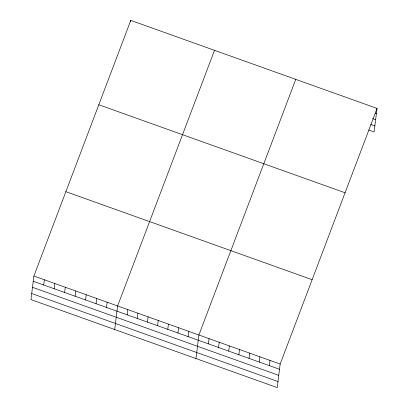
<?xml version="1.0" encoding="UTF-8"?>
<svg xmlns="http://www.w3.org/2000/svg" width="408" height="408" viewBox="0 0 408 408"><rect width="100%" height="100%" fill="white"/><g stroke="black" fill="none" stroke-linecap="round" stroke-linejoin="round"><path stroke-width="0.61" d="M33.89 276.038L30.957 299.589L277.226 387.6L280.163 364.043L377.043 108.411L130.774 20.4L33.89 276.038L280.163 364.043M43.707 285.003L44.36 279.776M54.172 288.742L54.825 283.514M64.642 292.485L65.29 287.257M75.108 296.223L75.755 290.996M85.573 299.962L86.226 294.739M130.626 21.563L130.774 20.4M96.038 303.705L96.691 298.478M106.508 307.443L107.156 302.216M114.689 329.516L117.621 305.959L214.506 50.322M127.133 314.818L127.781 309.59M137.292 318.444L137.94 313.222M147.446 322.075L148.099 316.848M157.605 325.706L158.258 320.479M167.764 329.338L168.417 324.11M177.924 332.969L178.576 327.741M188.083 336.6L188.736 331.373M195.957 358.555L198.895 335.004L295.775 79.366M208.401 343.857L209.049 338.63M218.561 347.489L219.208 342.261M228.72 351.12L229.367 345.892M238.874 354.751L239.527 349.523M249.033 358.382L249.686 353.155M259.192 362.008L259.845 356.786M269.351 365.639L270.004 360.412M377.043 108.411L374.111 131.963L368.73 130.045M375.197 113.21L376.39 113.638M372.652 118.616L375.635 119.687M370.678 124.42L374.86 125.919M98.802 104.759L345.071 192.77M65.861 191.673L312.13 279.684M33.242 281.26L279.511 369.271M32.487 287.309L278.756 375.319M31.712 293.541L277.981 381.551"/></g></svg>
